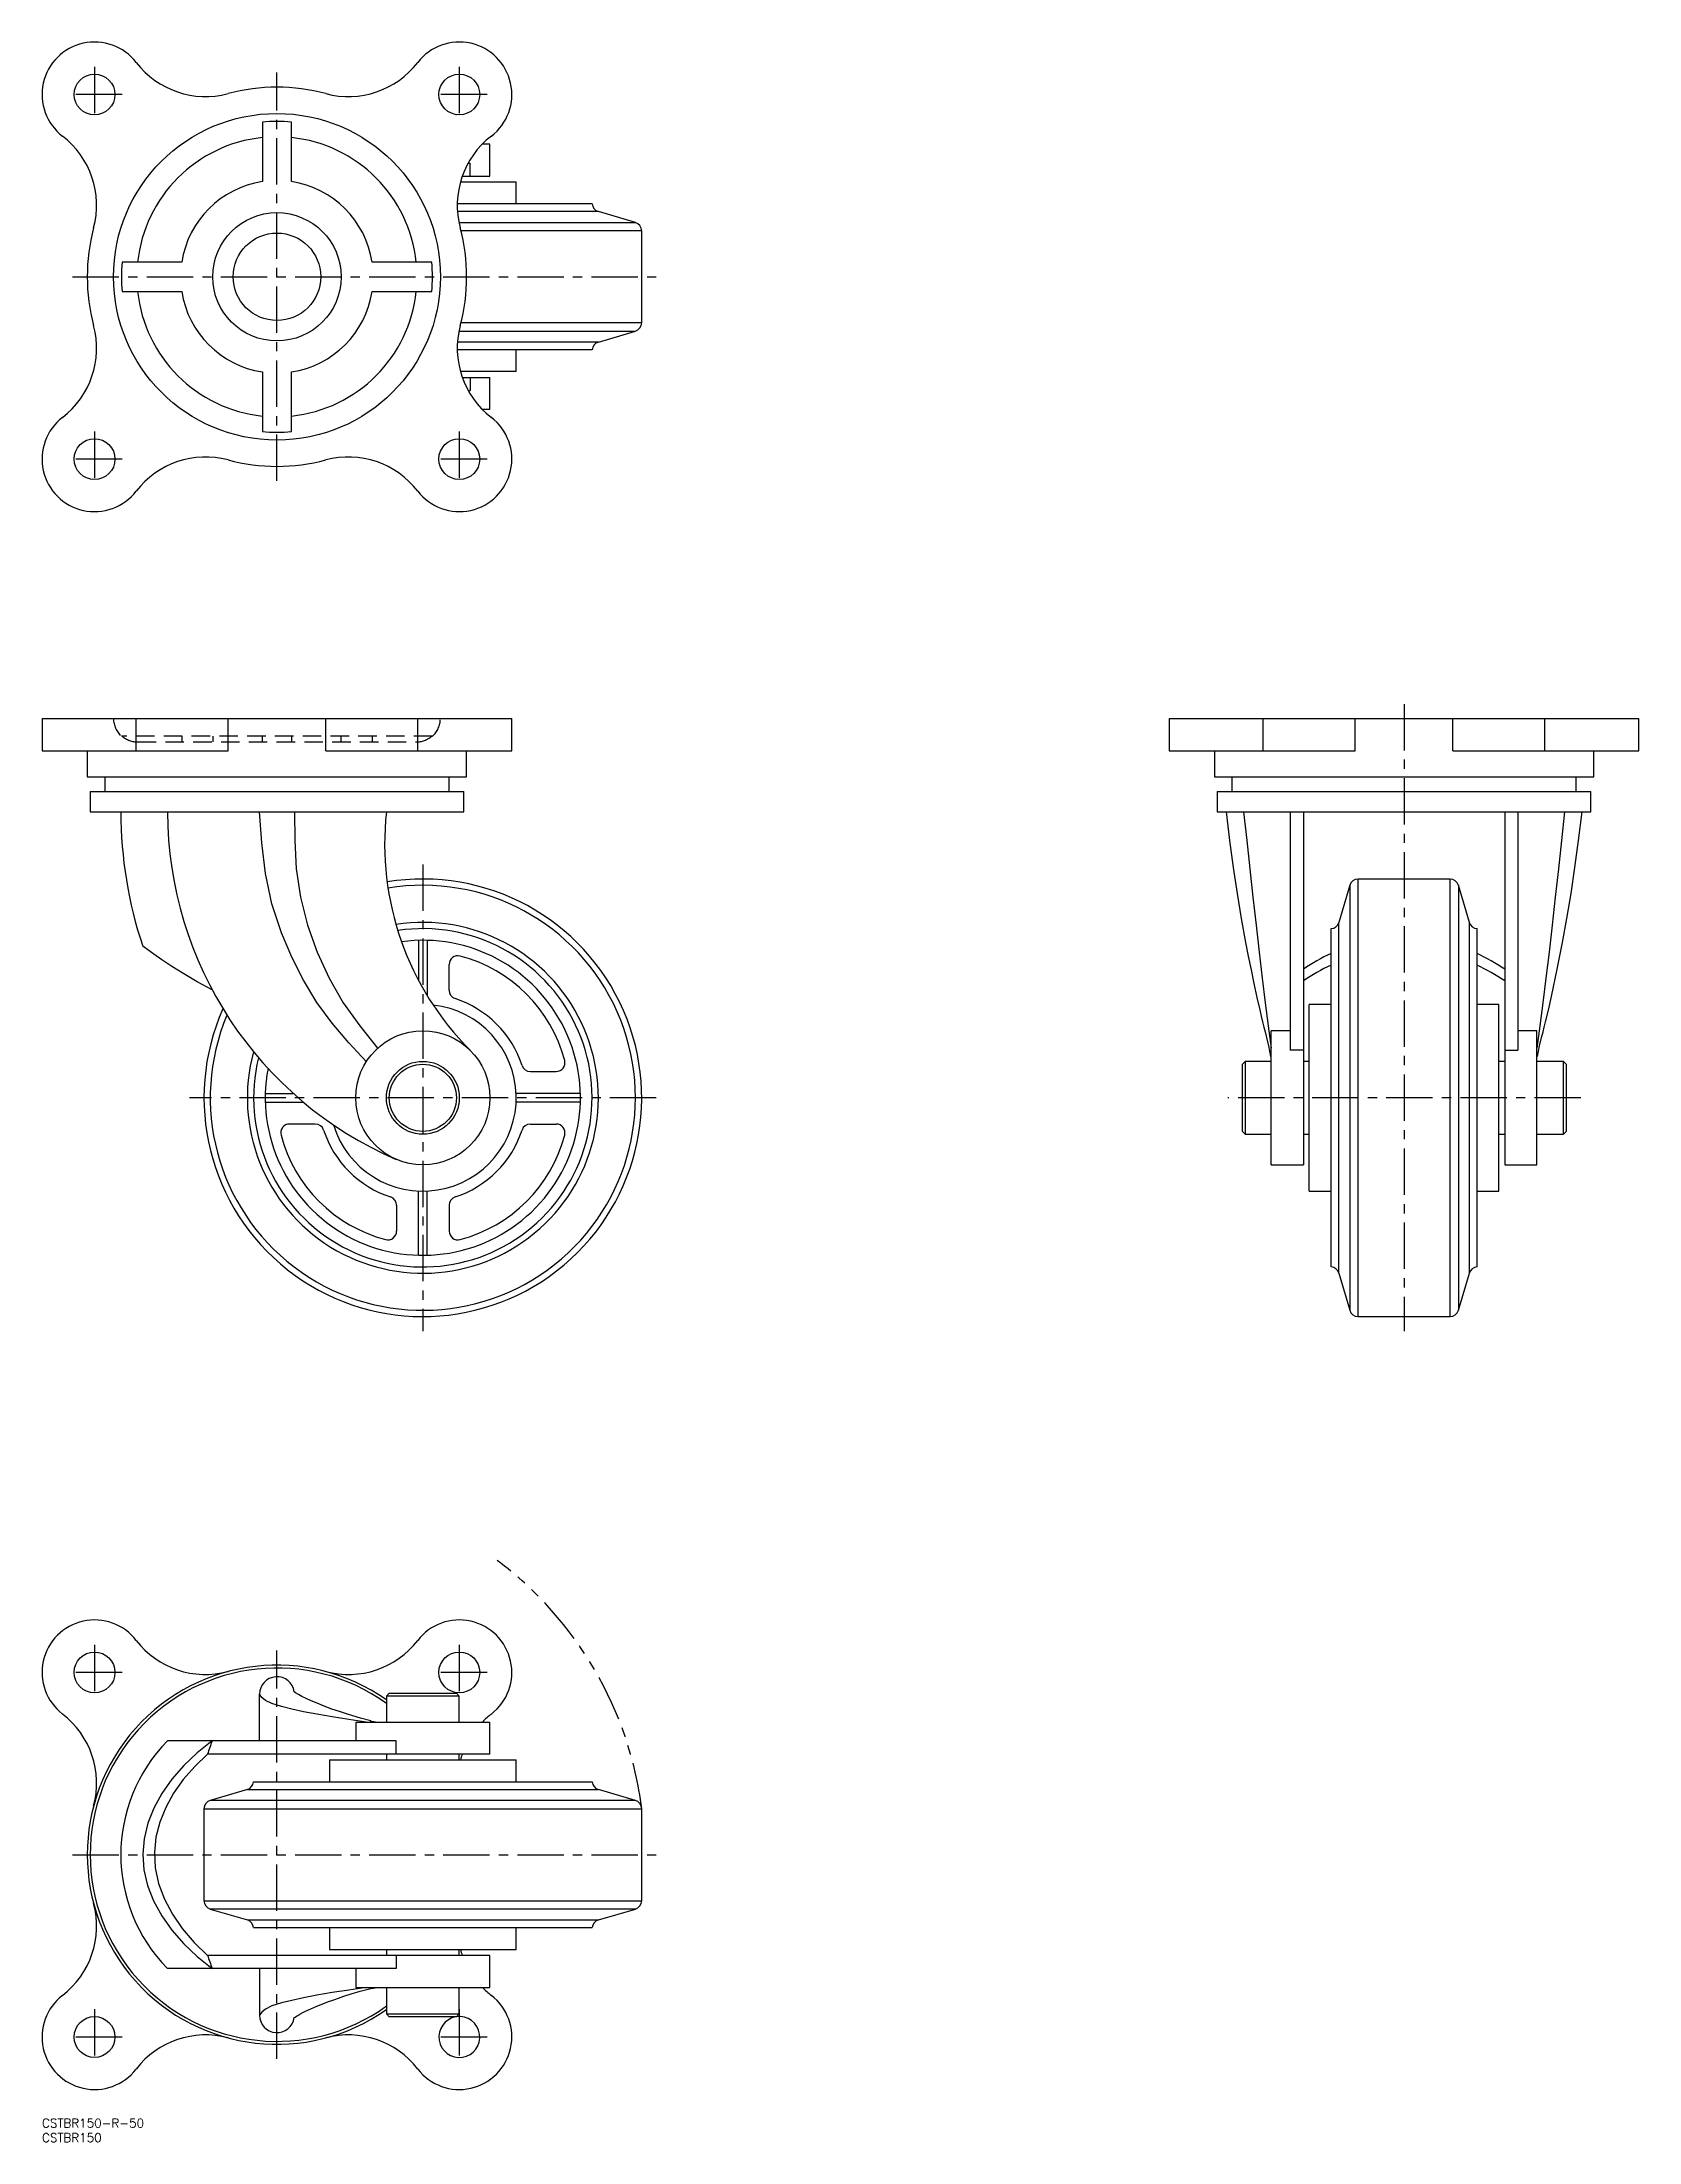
# Model space of a CAD drawing. Extents: x 0 to 547, y -8 to 712.
import ezdxf

# ---------------------------------------------------------------- set-up
doc = ezdxf.new("R2010")
doc.units = 0
doc.header["$LTSCALE"] = 0.5
for name, pattern in [('CENTER', [50.8, 31.75, -6.35, 6.35, -6.35]), ('DASHED', [19.05, 12.7, -6.35]), ('PHANTOM', [63.5, 31.75, -6.35, 6.35, -6.35, 6.35, -6.35])]:
    doc.linetypes.add(name, pattern=pattern)
for name, color, linetype in [('MSM_CENTER', 1, 'CENTER'), ('MSM_CONTINUOUS', 7, 'CONTINUOUS'), ('MSM_DASHED', 4, 'DASHED'), ('MSM_IMAGINARY', 6, 'PHANTOM'), ('MSM_PART_NUMBER', 7, 'CONTINUOUS')]:
    doc.layers.add(name, color=color, linetype=linetype)
doc.styles.get("Standard").update_dxf_attribs({"font": 'txt.shx', "height": 3, "bigfont": 'bigfont.shx'})

# ---------------------------------------------------------------- blocks, each defined once
blk = doc.blocks.new('*U2')
at = {"layer": 'MSM_PART_NUMBER'}
blk.add_text('CSTBR150-R-50', height=3, dxfattribs=at).set_placement((0, -3))
blk = doc.blocks.new('*U3')
at = {"layer": 'MSM_PART_NUMBER'}
blk.add_text('CSTBR150', height=3, dxfattribs=at).set_placement((0, -8))

msp = doc.modelspace()

# ---------------------------------------------------------------- linework, layer by layer
at = {"layer": 'MSM_CENTER'}
for p, q in [((18, 703.5), (18, 684.5)), ((80.5, 561.5), (80.5, 701.5)), ((143, 703.5), (143, 684.5)), ((27.5, 694), (8.5, 694)), ((152.5, 694), (133.5, 694)), ((10.5, 631.5), (210.5, 631.5)), ((18, 578.5), (18, 559.5)), ((143, 578.5), (143, 559.5)), ((27.5, 569), (8.5, 569)), ((152.5, 569), (133.5, 569)), ((466.75, 485.01), (466.75, 270.01)), ((130.5, 430.01), (130.5, 270.01)), ((210.5, 350.01), (50.5, 350.01)), ((527.34, 350.01), (406.34, 350.01)), ((18, 162.5), (18, 143.5)), ((80.5, 20.5), (80.5, 160.5)), ((143, 162.5), (143, 143.5)), ((27.5, 153), (8.5, 153)), ((152.5, 153), (133.5, 153)), ((10.5, 90.5), (210.5, 90.5)), ((18, 37.5), (18, 18.5)), ((143, 37.5), (143, 18.5)), ((27.5, 28), (8.5, 28)), ((152.5, 28), (133.5, 28))]:
    msp.add_line(p, q, dxfattribs=at)
at = {"layer": 'MSM_CONTINUOUS'}
for p, q in [((75.5, 684.56), (75.5, 664.12)), ((85.5, 664.12), (85.5, 684.56)), ((141.84, 687.1), (142, 687.1)), ((142.03, 687.07), (142, 687.1)), ((153.5, 677), (150.89, 677)), ((153.5, 666), (153.5, 677)), ((146.04, 670.5), (146.75, 670.5)), ((146.75, 666), (146.75, 670.5)), ((162.5, 664), (143.39, 664)), ((144.02, 666), (153.5, 666)), ((162.5, 656.5), (162.5, 664)), ((188.5, 656.5), (142.3, 656.5)), ((190.64, 653.87), (142.37, 653.87)), ((142.87, 650.14), (203.35, 650.14)), ((203.35, 650.14), (190.64, 653.87)), ((205.5, 647.26), (143.56, 647.26)), ((205.5, 615.75), (205.5, 647.26)), ((47.88, 636.5), (27.44, 636.5)), ((133.56, 636.5), (113.12, 636.5)), ((27.44, 626.5), (47.88, 626.5)), ((113.12, 626.5), (133.56, 626.5)), ((142.87, 612.87), (203.35, 612.87)), ((205.5, 615.75), (143.56, 615.75)), ((190.64, 609.13), (203.35, 612.87)), ((188.5, 606.5), (142.3, 606.5)), ((190.64, 609.13), (142.37, 609.13)), ((162.5, 599), (162.5, 606.5)), ((75.5, 598.88), (75.5, 578.45)), ((85.5, 578.45), (85.5, 598.88)), ((162.5, 599), (143.39, 599)), ((144.02, 597), (153.5, 597)), ((146.04, 592.5), (146.75, 592.5)), ((146.75, 597), (146.75, 592.5)), ((153.5, 586), (153.5, 597)), ((153.5, 586), (150.89, 586)), ((0, 480.01), (0, 469.01)), ((0, 480.01), (161, 480.01)), ((32.26, 469.01), (32.26, 480.01)), ((63.75, 469.01), (63.75, 480.01)), ((97.25, 469.01), (97.25, 480.01)), ((128.74, 469.01), (128.74, 480.01)), ((161, 469.01), (161, 480.01)), ((386.25, 480.01), (386.25, 469.01)), ((386.25, 480.01), (547.25, 480.01)), ((418.51, 469.01), (418.51, 480.01)), ((450, 469.01), (450, 480.01)), ((483.49, 469.01), (483.49, 480.01)), ((514.99, 469.01), (514.99, 480.01)), ((547.25, 469.01), (547.25, 480.01)), ((0, 469.01), (63.75, 469.01)), ((15.5, 469.01), (15.5, 460.01)), ((97.25, 469.01), (161, 469.01)), ((145.5, 460.01), (145.5, 469.01)), ((386.25, 469.01), (450, 469.01)), ((401.75, 469.01), (401.75, 460.01)), ((483.49, 469.01), (547.25, 469.01)), ((531.75, 460.01), (531.75, 469.01)), ((15.5, 460.01), (145.5, 460.01)), ((16.5, 455.01), (16.5, 448.01)), ((16.5, 455.01), (144.5, 455.01)), ((21.5, 460.01), (21.5, 455.01)), ((139.5, 455.01), (139.5, 460.01)), ((144.5, 448.01), (144.5, 455.01)), ((401.75, 460.01), (531.75, 460.01)), ((402.75, 455.01), (402.75, 448.01)), ((402.75, 455.01), (530.75, 455.01)), ((407.75, 460.01), (407.75, 455.01)), ((525.75, 455.01), (525.75, 460.01)), ((530.75, 448.01), (530.75, 455.01)), ((16.5, 448.01), (144.5, 448.01)), ((75.32, 437.39), (74.5, 448.01)), ((86.5, 448.01), (86.58, 438.22)), ((402.75, 448.01), (530.75, 448.01)), ((405.75, 448.01), (406.97, 438.25)), ((411.75, 448.01), (412.81, 438.22)), ((427.75, 448.01), (427.75, 366.29)), ((432.25, 448.01), (432.25, 327.01)), ((501.25, 448.01), (501.25, 327.01)), ((505.75, 448.01), (505.75, 366.29)), ((521.75, 448.01), (520.68, 438.22)), ((526.53, 438.25), (527.75, 448.01)), ((76.6, 426.87), (75.32, 437.39)), ((86.58, 438.22), (87.12, 428.46)), ((406.97, 438.25), (408.2, 428.93)), ((412.81, 438.22), (413.88, 428.46)), ((520.68, 438.22), (519.62, 428.46)), ((525.29, 428.93), (526.53, 438.25)), ((78.8, 416.55), (76.6, 426.87)), ((87.12, 428.46), (88.55, 418.79)), ((408.2, 428.93), (409.53, 420.01)), ((413.88, 428.46), (414.94, 418.79)), ((482.5, 425.01), (450.99, 425.01)), ((450.99, 275.01), (450.99, 425.01)), ((482.5, 275.01), (482.5, 425.01)), ((519.62, 428.46), (518.55, 418.79)), ((523.97, 420.01), (525.29, 428.93)), ((88.55, 418.79), (91, 409.25)), ((409.53, 420.01), (410.95, 411.51)), ((414.94, 418.79), (416.01, 409.25)), ((448.11, 422.86), (444.38, 410.15)), ((448.11, 422.86), (448.11, 277.16)), ((489.12, 410.15), (485.38, 422.86)), ((485.38, 422.86), (485.38, 277.16)), ((518.55, 418.79), (517.49, 409.25)), ((522.54, 411.51), (523.97, 420.01)), ((82.07, 406.52), (78.8, 416.55)), ((410.95, 411.51), (412.45, 403.3)), ((521.04, 403.3), (522.54, 411.51)), ((85.56, 398.28), (82.07, 406.52)), ((91, 409.25), (94.33, 399.92)), ((129, 403.99), (129, 390.31)), ((132, 403.99), (132, 385.03)), ((412.45, 403.3), (413.36, 398.63)), ((416.01, 409.25), (417.07, 399.92)), ((441.75, 292.01), (441.75, 408.01)), ((444.38, 289.87), (444.38, 410.15)), ((489.12, 289.87), (489.12, 410.15)), ((491.75, 292.01), (491.75, 408.01)), ((517.49, 409.25), (516.42, 399.92)), ((519.23, 394.08), (521.04, 403.3)), ((34.95, 401.67), (34.5, 402.01)), ((34.5, 402.01), (34.51, 402)), ((36.23, 400.73), (34.95, 401.67)), ((38.26, 399.27), (36.23, 400.73)), ((41.05, 397.35), (38.26, 399.27)), ((44.51, 395.08), (41.05, 397.35)), ((89.59, 390.31), (85.56, 398.28)), ((94.33, 399.92), (98.35, 391.05)), ((413.36, 398.63), (414.3, 393.91)), ((417.07, 399.92), (418.11, 391.05)), ((516.42, 399.92), (515.38, 391.05)), ((48.58, 392.54), (44.51, 395.08)), ((53.2, 389.82), (48.58, 392.54)), ((58.31, 387.01), (53.2, 389.82)), ((94.18, 382.71), (89.59, 390.31)), ((98.35, 391.05), (103.19, 382.6)), ((139.5, 386.86), (139.5, 395.71)), ((414.3, 393.91), (415.29, 389.16)), ((415.29, 389.16), (416.31, 384.44)), ((418.11, 391.05), (419.16, 382.6)), ((515.38, 391.05), (514.33, 382.6)), ((517.26, 384.77), (519.23, 394.08)), ((99.38, 375.57), (94.18, 382.71)), ((103.19, 382.6), (108.86, 374.65)), ((416.31, 384.44), (417.28, 380.17)), ((419.16, 382.6), (420.2, 374.65)), ((441.75, 382.01), (434.25, 382.01)), ((434.25, 318.01), (434.25, 382.01)), ((499.25, 382.01), (491.75, 382.01)), ((499.25, 318.01), (499.25, 382.01)), ((514.33, 382.6), (513.29, 374.65)), ((516.19, 380.05), (517.26, 384.77)), ((105.11, 368.88), (99.38, 375.57)), ((108.86, 374.65), (115, 367)), ((417.28, 380.17), (417.79, 378.03)), ((417.79, 378.03), (418.26, 376.07)), ((418.26, 376.07), (418.7, 374.28)), ((420.2, 374.65), (421.25, 367)), ((513.29, 374.65), (512.25, 367)), ((514.79, 374.27), (515.23, 376.05)), ((515.23, 376.05), (516.19, 380.05)), ((111.13, 362.42), (105.11, 368.88)), ((418.7, 374.28), (419.1, 372.65)), ((419.1, 372.65), (419.59, 370.67)), ((419.59, 370.67), (420.29, 367.83)), ((420.29, 367.83), (421.01, 364.13)), ((427.75, 373.01), (421.25, 373.01)), ((421.25, 327.01), (421.25, 373.01)), ((512.25, 373.01), (505.75, 373.01)), ((512.25, 327.01), (512.25, 373.01)), ((512.48, 364.13), (513.2, 367.82)), ((513.2, 367.82), (513.9, 370.66)), ((513.9, 370.66), (514.39, 372.64)), ((514.39, 372.64), (514.79, 374.27)), ((412.34, 362.51), (411.34, 361.51)), ((411.34, 338.51), (411.34, 361.51)), ((421.25, 362.51), (412.34, 362.51)), ((412.34, 362.51), (412.34, 337.51)), ((432.25, 366.29), (427.75, 366.29)), ((434.25, 362.51), (432.25, 362.51)), ((501.25, 362.51), (499.25, 362.51)), ((501.25, 366.29), (505.75, 366.29)), ((521.34, 362.51), (512.25, 362.51)), ((522.34, 361.51), (521.34, 362.51)), ((521.34, 337.51), (521.34, 362.51)), ((522.34, 361.51), (522.34, 338.51)), ((167.35, 359.01), (176.2, 359.01)), ((76.52, 351.51), (86.11, 351.51)), ((76.52, 348.51), (89.57, 348.51)), ((184.48, 351.51), (162.46, 351.51)), ((184.48, 348.51), (162.46, 348.51)), ((93.65, 341.01), (84.8, 341.01)), ((167.35, 341.01), (176.2, 341.01)), ((411.34, 338.51), (412.34, 337.51)), ((521.34, 337.51), (522.34, 338.51)), ((412.34, 337.51), (421.25, 337.51)), ((432.25, 337.51), (434.25, 337.51)), ((499.25, 337.51), (501.25, 337.51)), ((512.25, 337.51), (521.34, 337.51)), ((421.25, 327.01), (432.25, 327.01)), ((501.25, 327.01), (512.25, 327.01)), ((129, 296.03), (129, 318.05)), ((132, 296.03), (132, 318.05)), ((434.25, 318.01), (441.75, 318.01)), ((491.75, 318.01), (499.25, 318.01)), ((121.5, 313.17), (121.5, 304.31)), ((139.5, 313.17), (139.5, 304.31)), ((444.38, 289.87), (448.11, 277.16)), ((485.38, 277.16), (489.12, 289.87)), ((450.99, 275.01), (482.5, 275.01)), ((75.32, 144.45), (74.5, 145.5)), ((74.5, 129.5), (74.5, 145.5)), ((76.6, 143.41), (75.32, 144.45)), ((86.89, 146.01), (86.45, 146.3)), ((87.89, 145.43), (86.89, 146.01)), ((89.08, 144.79), (87.89, 145.43)), ((90.47, 144.1), (89.08, 144.79)), ((92.2, 143.3), (90.47, 144.1)), ((119, 145.9), (118, 144.9)), ((118, 144.9), (118, 136)), ((143, 144.9), (118, 144.9)), ((119, 145.9), (142, 145.9)), ((143, 144.9), (142, 145.9)), ((143, 136), (143, 144.9)), ((78.8, 142.36), (76.6, 143.41)), ((82.07, 141.32), (78.8, 142.36)), ((85.56, 140.43), (82.07, 141.32)), ((89.59, 139.54), (85.56, 140.43)), ((94.18, 138.66), (89.59, 139.54)), ((94.27, 142.41), (92.2, 143.3)), ((99.38, 137.77), (94.18, 138.66)), ((96.71, 141.43), (94.27, 142.41)), ((99.37, 140.45), (96.71, 141.43)), ((101.93, 139.56), (99.37, 140.45)), ((105.11, 136.89), (99.38, 137.77)), ((104.33, 138.79), (101.93, 139.56)), ((106.49, 138.12), (104.33, 138.79)), ((111.13, 136), (105.11, 136.89)), ((109.15, 137.32), (106.49, 138.12)), ((112.71, 136.38), (109.15, 137.32)), ((107.5, 136), (107.5, 129.5)), ((107.5, 136), (153.5, 136)), ((112.42, 136.44), (115, 136)), ((153.5, 125), (153.5, 136)), ((121.36, 129.5), (43, 129.5)), ((53.2, 125.43), (48.58, 121.05)), ((56.71, 125), (52.31, 120.77)), ((58.31, 129.5), (53.2, 125.43)), ((153.5, 125), (56.71, 125)), ((98.5, 123), (98.5, 115.5)), ((98.5, 123), (162.5, 123)), ((118, 125), (118, 123)), ((121.36, 125), (121.36, 129.5)), ((143, 123), (143, 125)), ((162.5, 115.5), (162.5, 123)), ((44.51, 116.41), (41.05, 111.52)), ((48.58, 121.05), (44.51, 116.41)), ((48.42, 116.29), (45.09, 111.59)), ((52.31, 120.77), (48.42, 116.29)), ((72.5, 115.5), (188.5, 115.5)), ((41.05, 111.52), (38.26, 106.43)), ((45.09, 111.59), (42.38, 106.7)), ((70.36, 112.87), (57.65, 109.13)), ((203.35, 109.13), (57.65, 109.13)), ((70.36, 112.87), (190.64, 112.87)), ((203.35, 109.13), (190.64, 112.87)), ((36.23, 101.27), (34.95, 95.98)), ((38.26, 106.43), (36.23, 101.27)), ((40.35, 101.65), (39.04, 96.48)), ((42.38, 106.7), (40.35, 101.65)), ((55.5, 106.26), (55.5, 74.74)), ((55.5, 106.26), (205.5, 106.26)), ((205.5, 74.74), (205.5, 106.26)), ((34.95, 95.98), (34.5, 90.64)), ((39.04, 96.48), (38.51, 91.25)), ((34.5, 90.64), (34.91, 85.29)), ((38.51, 91.25), (38.81, 86.01)), ((34.91, 85.29), (36.17, 79.9)), ((36.17, 79.9), (38.23, 74.63)), ((38.81, 86.01), (39.97, 80.58)), ((39.97, 80.58), (41.94, 75.25)), ((38.23, 74.63), (41.02, 69.52)), ((41.94, 75.25), (44.67, 70.1)), ((55.5, 74.74), (205.5, 74.74)), ((41.02, 69.52), (44.49, 64.63)), ((44.67, 70.1), (48.08, 65.15)), ((48.08, 65.15), (52.12, 60.44)), ((57.65, 71.87), (70.36, 68.13)), ((203.35, 71.87), (57.65, 71.87)), ((70.36, 68.13), (190.64, 68.13)), ((72.5, 65.5), (188.5, 65.5)), ((98.5, 65.5), (98.5, 58)), ((162.5, 58), (162.5, 65.5)), ((190.64, 68.13), (203.35, 71.87)), ((44.49, 64.63), (48.57, 59.97)), ((48.57, 59.97), (53.19, 55.58)), ((52.12, 60.44), (56.71, 56)), ((98.5, 58), (162.5, 58)), ((118, 58), (118, 56)), ((143, 56), (143, 58)), ((121.36, 51.5), (43, 51.5)), ((53.19, 55.58), (58.31, 51.5)), ((153.5, 56), (56.71, 56)), ((74.5, 51.5), (74.5, 35.5)), ((107.5, 51.5), (107.5, 45)), ((121.36, 56), (121.36, 51.5)), ((153.5, 45), (153.5, 56)), ((99.38, 43.23), (94.18, 42.34)), ((105.11, 44.11), (99.38, 43.23)), ((111.13, 45), (105.11, 44.11)), ((105.98, 42.78), (109.06, 43.73)), ((107.5, 45), (153.5, 45)), ((109.06, 43.73), (112.71, 44.62)), ((112.65, 44.6), (115, 45)), ((118, 45), (118, 35.9)), ((143, 35.9), (143, 45)), ((75.32, 36.55), (74.5, 35.5)), ((76.6, 37.59), (75.32, 36.55)), ((78.8, 38.64), (76.6, 37.59)), ((82.07, 39.68), (78.8, 38.64)), ((85.56, 40.57), (82.07, 39.68)), ((89.59, 41.46), (85.56, 40.57)), ((88.31, 35.79), (89.19, 36.26)), ((89.19, 36.26), (90.31, 36.82)), ((94.18, 42.34), (89.59, 41.46)), ((90.31, 36.82), (92.12, 37.67)), ((92.12, 37.67), (94.18, 38.55)), ((94.18, 38.55), (96.22, 39.37)), ((96.22, 39.37), (98.2, 40.12)), ((98.2, 40.12), (99.28, 40.51)), ((99.28, 40.51), (100.32, 40.87)), ((100.32, 40.87), (101.59, 41.31)), ((101.59, 41.31), (103.48, 41.95)), ((103.48, 41.95), (105.98, 42.78)), ((86.44, 34.65), (86.74, 34.85)), ((86.74, 34.85), (87.16, 35.12)), ((87.16, 35.12), (87.64, 35.41)), ((87.64, 35.41), (88.31, 35.79)), ((118, 35.9), (119, 34.9)), ((118, 35.9), (143, 35.9)), ((142, 34.9), (119, 34.9)), ((142, 34.9), (143, 35.9))]:
    msp.add_line(p, q, dxfattribs=at)
for centre, radius in [((18, 694), 7), ((143, 694), 7), ((80.5, 631.5), 56), ((80.5, 631.5), 22), ((80.5, 631.5), 15), ((18, 569), 7), ((143, 569), 7), ((130.5, 350.01), 23), ((130.5, 350.01), 12.5), ((130.5, 350.01), 11.5), ((18, 153), 7), ((143, 153), 7), ((18, 28), 7)]:
    msp.add_circle(centre, radius, dxfattribs=at)
for centre, radius, start, end in [((18, 694), 18, 37.60931, 232.39069), ((143, 694), 18, 307.60931, 142.39069), ((56.03, 723.3), 30, 217.60931, 284.92948), ((104.97, 723.3), 30, 255.07052, 322.39069), ((80.5, 631.5), 65, 75.07052, 104.92948), ((80.5, 631.5), 53.29, 84.61639, 95.38361), ((-11.29, 655.98), 30, 345.07052, 52.39069), ((80.5, 631.5), 48, 95.97916, 174.02084), ((80.5, 631.5), 48, 5.97916, 84.02084), ((172.29, 655.98), 30, 127.60931, 194.92948), ((80.5, 631.5), 33, 98.71474, 171.28526), ((80.5, 631.5), 33, 8.71474, 81.28526), ((191.49, 656.75), 3, 184.73664, 253.61046), ((80.5, 631.5), 65, 165.07052, 194.92948), ((80.5, 631.5), 65, 345.07052, 14.92948), ((202.5, 647.26), 3, 0, 73.61046), ((80.5, 631.5), 53.29, 174.61639, 185.38361), ((80.5, 631.5), 53.29, 354.61639, 5.38361), ((80.5, 631.5), 48, 185.97916, 264.02084), ((80.5, 631.5), 33, 188.71474, 261.28526), ((80.5, 631.5), 48, 275.97916, 354.02084), ((80.5, 631.5), 33, 278.71474, 351.28526), ((-11.29, 607.03), 30, 307.60931, 14.92948), ((172.29, 607.03), 30, 165.07052, 232.39069), ((202.5, 615.75), 3, 286.38954, 0), ((191.49, 606.26), 3, 106.38954, 175.26336), ((18, 569), 18, 127.60931, 322.39069), ((143, 569), 18, 217.60931, 52.39069), ((80.5, 631.5), 53.29, 264.61639, 275.38361), ((56.03, 539.71), 30, 75.07052, 142.39069), ((104.97, 539.71), 30, 37.60931, 104.92948), ((80.5, 631.5), 65, 255.07052, 284.92948), ((172.99, 448.21), 145.99, 180.07699, 198.44721), ((173, 448.21), 130, 180.08708, 246.59708), ((217.4, 437.06), 100, 173.71326, 225.04972), ((130.5, 350.01), 75, 155.97591, 99.39687), ((450.99, 422.01), 3, 90, 163.61046), ((482.5, 422.01), 3, 16.38954, 90), ((130.5, 350.01), 72.85, 157.12775, 99.43463), ((130.5, 350.01), 60.14, 164.78835, 98.81102), ((130.5, 350.01), 58, 166.27698, 98.51939), ((130.5, 350.01), 54, 169.2689, 97.77655), ((441.5, 411), 3, 274.73664, 343.61046), ((491.99, 411), 3, 196.38954, 265.26336), ((142.5, 395.71), 3, 75.28754, 180), ((130.5, 350.01), 50.25, 14.71246, 75.28754), ((467.3, 343.57), 61.5, 114.54756, 124.74523), ((452.33, 319.39), 89.3, 56.78467, 63.80678), ((467.3, 339.57), 61.5, 114.54756, 124.74523), ((452.33, 315.39), 89.3, 56.78467, 63.80678), ((130.5, 350.01), 32, 196.87276, 83.63956), ((142.5, 386.86), 3, 180, 251.96021), ((130.5, 350.01), 35.75, 18.03979, 71.96021), ((167.35, 362.01), 3, 198.03979, 270), ((176.2, 362.01), 3, 270, 14.71246), ((84.8, 338.01), 3, 90, 194.71246), ((93.65, 338.01), 3, 18.03979, 90), ((130.5, 350.01), 35.75, 198.03979, 251.96021), ((130.5, 350.01), 35.75, 288.03979, 341.96021), ((167.35, 338.01), 3, 90, 161.96021), ((176.2, 338.01), 3, 345.28754, 90), ((130.5, 350.01), 50.25, 194.71246, 255.28754), ((130.5, 350.01), 50.25, 284.71246, 345.28754), ((118.5, 313.17), 3, 0, 71.96021), ((142.5, 313.17), 3, 108.03979, 180), ((118.5, 304.31), 3, 255.28754, 0), ((142.5, 304.31), 3, 180, 284.71246), ((441.5, 289.02), 3, 16.38954, 85.26336), ((491.99, 289.02), 3, 94.73664, 163.61046), ((450.99, 278.01), 3, 196.38954, 270), ((482.5, 278.01), 3, 270, 343.61046), ((18, 153), 18, 37.60931, 232.39069), ((143, 153), 18, 307.60931, 142.39069), ((56.03, 182.29), 30, 217.60931, 284.92948), ((104.97, 182.29), 30, 255.07052, 322.39069), ((80.5, 90.5), 65, 54.76558, 305.23442), ((80.5, 90.5), 64, 54.13075, 305.86925), ((80.5, 145.5), 6, 7.70305, 180.00002), ((-11.29, 114.97), 30, 345.07052, 52.39069), ((172.29, 114.97), 30, 127.60931, 135.50571), ((82.54, 90.5), 55.54, 135.39175, 224.60825), ((141.1, 97.63), 88.71, 158.94869, 162.03246), ((172.29, 114.97), 30, 160.47783, 164.48416), ((69.51, 115.75), 3, 286.38954, 355.26336), ((191.49, 115.75), 3, 184.73664, 253.61046), ((58.5, 106.26), 3, 106.38954, 180), ((202.5, 106.26), 3, 0, 73.61046), ((-11.29, 66.03), 30, 307.60931, 14.92948), ((58.5, 74.74), 3, 180, 253.61046), ((202.5, 74.74), 3, 286.38954, 0), ((69.51, 65.25), 3, 4.73664, 73.61046), ((191.49, 65.25), 3, 106.38954, 175.26336), ((172.29, 66.03), 30, 195.51584, 199.52217), ((141.1, 83.37), 88.71, 197.96754, 201.05131), ((172.29, 66.03), 30, 224.49429, 232.39069), ((18, 28), 18, 127.60931, 322.39069), ((143, 28), 18, 217.60931, 52.39069), ((80.5, 35.5), 6, 180, 351.87908), ((143, 28), 7, 99.55997, 97.96826), ((56.03, -1.29), 30, 75.07052, 142.39069), ((104.97, -1.29), 30, 37.60931, 104.92948)]:
    msp.add_arc(centre, radius, start, end, dxfattribs=at)
at = {"layer": 'MSM_DASHED'}
for p, q in [((133.79, 474.01), (27.21, 474.01)), ((32.76, 472.01), (128.24, 472.01)), ((47.88, 474.01), (47.88, 472.01)), ((58.5, 474.01), (58.5, 472.01)), ((75.5, 472.01), (75.5, 474.01)), ((85.5, 474.01), (85.5, 472.01)), ((102.5, 472.01), (102.5, 474.01)), ((113.12, 474.01), (113.12, 472.01))]:
    msp.add_line(p, q, dxfattribs=at)
for centre, radius, start, end in [((32.5, 480.01), 8, 180, 228.59038), ((128.5, 480.01), 8, 311.40962, 0), ((32.76, 480.07), 8.06, 228.75421, 270.02193), ((32.76, 480.07), 8.06, 228.74366, 270.03249), ((128.24, 480.07), 8.06, 269.97566, 311.2482), ((128.24, 480.07), 8.06, 269.96533, 311.25852)]:
    msp.add_arc(centre, radius, start, end, dxfattribs=at)
at = {"layer": 'MSM_IMAGINARY'}
msp.add_arc((80.5, 90.5), 125.99, 7.18381, 53.23221, dxfattribs=at)

# ---------------------------------------------------------------- block references
at = {"layer": 'MSM_CONTINUOUS'}
for name in ['*U2', '*U3']:
    msp.add_blockref(name, (0, 0), dxfattribs=at)

doc.saveas('drawing.dxf')
